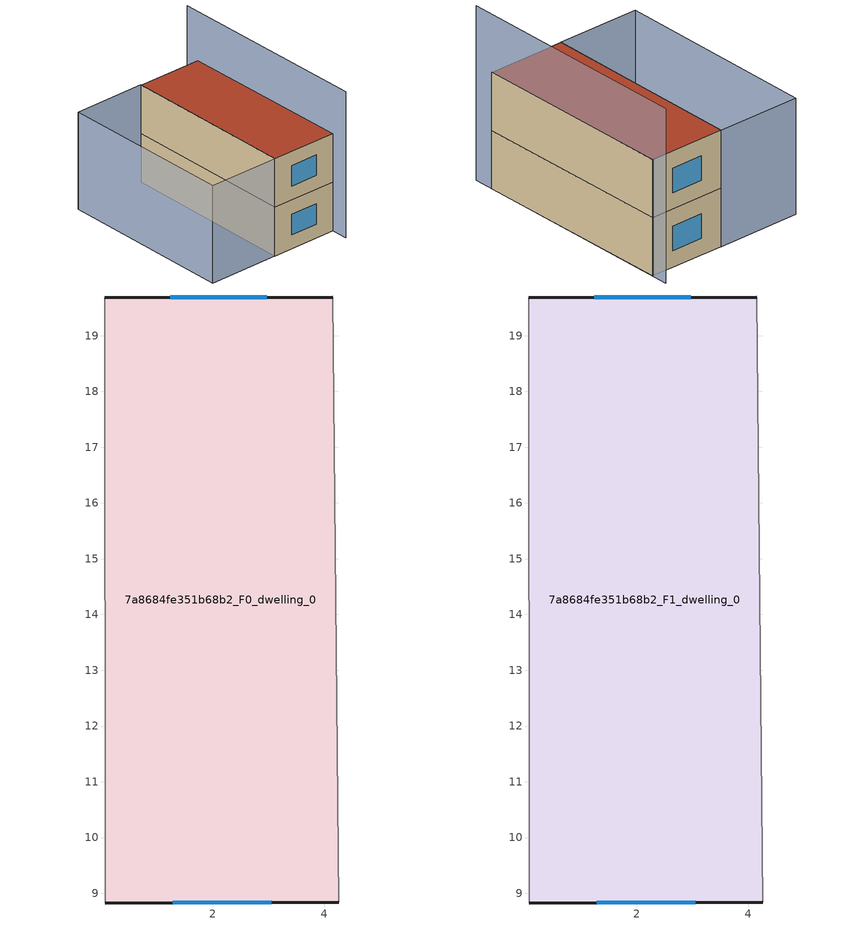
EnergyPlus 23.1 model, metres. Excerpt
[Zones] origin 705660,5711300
7a8684fe351b68b2_F0_dwelling_0
 floor ground (EU_floor_Construction): 4.15,19.69 4.26,8.84 0.07,8.83 0.06,19.68 z0
 wall outside (EU_wall_Construction): 4.15,19.69 0.06,19.68 / 0.07,8.83 4.26,8.84 z0:3
 wall adiabatic (EU_wall_Construction): 4.26,8.84 4.15,19.69 / 0.06,19.68 0.07,8.83 z0:3
 window (EU_Window_Construction): 2.97,19.69 1.24,19.69 / 1.28,8.83 3.05,8.84 z0.87:2.13
7a8684fe351b68b2_F1_dwelling_0
 floor to 7a8684fe351b68b2_F0_dwelling_0 (EU_floor_Construction): 4.15,19.69 4.26,8.84 0.07,8.83 0.06,19.68 z3
 wall outside (EU_wall_Construction): 4.15,19.69 0.06,19.68 / 0.07,8.83 4.26,8.84 z3:6
 wall adiabatic (EU_wall_Construction): 4.26,8.84 4.15,19.69 / 0.06,19.68 0.07,8.83 z3:6
 window (EU_Window_Construction): 2.97,19.69 1.24,19.69 / 1.28,8.83 3.05,8.84 z3.87:5.13
 roof outside (EU_roof_Construction): 4.26,8.84 4.15,19.69 0.06,19.68 0.07,8.83 z6
shading: 4.27,7.81 4.14,20.57 z0:9; 0.09,8.83 -4.4,8.81 / -4.4,8.81 -4.44,19.69 / -4.44,19.69 0.06,19.7 / 0.06,19.7 0.09,8.83 / -4.44,19.69 -4.4,8.81 z0:6
[Building]
EU S2 Campaign: North Axis=0; Terrain=City; Solar Distribution=FullExterior
[Site:Location]
London: Latitude=51.5; Longitude=-0.5; Time Zone=0; Elevation=25
[SizingPeriod:WeatherFileDays]
AnnualSizingPeriod: Begin Month=1; Begin Day of Month=1; End Month=12; End Day of Month=31; Day of Week for Start Day=Monday; Use Weather File Daylight Saving Period=No; Use Weather File Rain and Snow Indicators=No
[MATERIAL]
EU_InternalMass_Material: Roughness=MediumRough; Thickness=0.1; Conductivity=1; Density=1800; Specific Heat=900; Thermal Absorptance=0.9; Solar Absorptance=0.7; Visible Absorptance=0.7
[MATERIAL:NOMASS] Roughness=MediumRough; Thermal Absorptance=0.9; Solar Absorptance=0.7; Visible Absorptance=0.7
Name | Thermal Resistance
EU_wall_NoMass | 0.724719
EU_roof_NoMass | 2.98947
EU_floor_NoMass | 2.39157
[WINDOWMATERIAL:SIMPLEGLAZINGSYSTEM]
EU_Window_SimpleGlazing: UFactor=2.63425; Solar Heat Gain Coefficient=0.76; Visible Transmittance=0.76
[CONSTRUCTION]
EU_wall_Construction: EU_wall_NoMass
EU_roof_Construction: EU_roof_NoMass
EU_floor_Construction: EU_floor_NoMass
EU_Window_Construction: EU_Window_SimpleGlazing
EU_InternalMass_Construction: EU_InternalMass_Material
[ZONE] Type=1; Multiplier=1; Ceiling Height=autocalculate; Floor Area=autocalculate; Part of Total Floor Area=Yes
Name | Volume
7a8684fe351b68b2_F0_dwelling_0 | 134.838
7a8684fe351b68b2_F1_dwelling_0 | 134.837
[INTERNALMASS] Construction=EU_InternalMass_Construction; Surface Area=44.9459
Name | Zone or ZoneList
7a8684fe351b68b2_F0_dwelling_0_EU_InternalMass | 7a8684fe351b68b2_F0_dwelling_0
7a8684fe351b68b2_F1_dwelling_0_EU_InternalMass | 7a8684fe351b68b2_F1_dwelling_0
[OTHEREQUIPMENT] Fuel Type=Electricity; Design Level Calculation Method=Watts/Area; Power per Zone Floor Area=1; Fraction Latent=0; Fraction Radiant=0; Fraction Lost=0; Carbon Dioxide Generation Rate=0; EndUse Subcategory=EU_Step8_InternalGains
Name | Zone or ZoneList or Space or SpaceList | Schedule
EU_Step8_InternalGain_7a8684fe351b68b2_F0_dwelling_0_f000 | 7a8684fe351b68b2_F0_dwelling_0 | EU_Step8_GainSchedule_7a8684fe351b68b2_F0_dwelling_0_f000
EU_Step8_InternalGain_7a8684fe351b68b2_F1_dwelling_0_f000 | 7a8684fe351b68b2_F1_dwelling_0 | EU_Step8_GainSchedule_7a8684fe351b68b2_F1_dwelling_0_f000
[ZONEVENTILATION:DESIGNFLOWRATE] Schedule=EU_AlwaysOn; Design Flow Rate Calculation Method=AirChanges/Hour; Air Changes per Hour=0.418135; Ventilation Type=Natural; Fan Pressure Rise=0; Fan Total Efficiency=1; Constant Term Coefficient=1; Temperature Term Coefficient=0; Velocity Term Coefficient=0; Velocity Squared Term Coefficient=0; Minimum Indoor Temperature=-100; Maximum Indoor Temperature=100; Delta Temperature=-100; Minimum Outdoor Temperature=-100; Maximum Outdoor Temperature=100; Maximum Wind Speed=40
Name | Zone or ZoneList or Space or SpaceList
EU_ConstantAir_7a8684fe351b68b2_F0_dwelling_0 | 7a8684fe351b68b2_F0_dwelling_0
EU_ConstantAir_7a8684fe351b68b2_F1_dwelling_0 | 7a8684fe351b68b2_F1_dwelling_0
[HVACTEMPLATE:THERMOSTAT] Constant Heating Setpoint=20; Constant Cooling Setpoint=50
EU_HeatOnly_7a8684fe351b68b2_F0_dwelling_0; EU_HeatOnly_7a8684fe351b68b2_F1_dwelling_0
[HVACTEMPLATE:ZONE:IDEALLOADSAIRSYSTEM] System Availability Schedule=EU_AlwaysOn; Maximum Heating Supply Air Temperature=50; Minimum Cooling Supply Air Temperature=13; Maximum Heating Supply Air Humidity Ratio=0.0156; Minimum Cooling Supply Air Humidity Ratio=0.0077; Heating Limit=NoLimit; Cooling Limit=NoLimit; Heating Availability Schedule=EU_AlwaysOn; Cooling Availability Schedule=EU_CoolingOff; Dehumidification Control Type=ConstantSensibleHeatRatio; Cooling Sensible Heat Ratio=0.7; Dehumidification Setpoint=60; Humidification Control Type=None; Humidification Setpoint=30; Outdoor Air Method=None; Outdoor Air Flow Rate per Person=0.00944; Outdoor Air Flow Rate per Zone Floor Area=0; Outdoor Air Flow Rate per Zone=0; Demand Controlled Ventilation Type=None; Outdoor Air Economizer Type=NoEconomizer; Heat Recovery Type=None; Sensible Heat Recovery Effectiveness=0.7; Latent Heat Recovery Effectiveness=0.65
Name | Template Thermostat
7a8684fe351b68b2_F0_dwelling_0 | EU_HeatOnly_7a8684fe351b68b2_F0_dwelling_0
7a8684fe351b68b2_F1_dwelling_0 | EU_HeatOnly_7a8684fe351b68b2_F1_dwelling_0
[SIZING:ZONE] Zone Cooling Design Supply Air Temperature Input Method=SupplyAirTemperature; Zone Cooling Design Supply Air Temperature=13; Zone Heating Design Supply Air Temperature Input Method=SupplyAirTemperature; Zone Heating Design Supply Air Temperature=50; Zone Cooling Design Supply Air Humidity Ratio=0.008; Zone Heating Design Supply Air Humidity Ratio=0.008; Cooling Design Air Flow Method=DesignDay; Cooling Design Air Flow Rate=0; Cooling Minimum Air Flow per Zone Floor Area=0.000762; Cooling Minimum Air Flow=0; Cooling Minimum Air Flow Fraction=0.2; Heating Design Air Flow Method=DesignDay; Heating Design Air Flow Rate=0; Heating Maximum Air Flow per Zone Floor Area=0.002032; Heating Maximum Air Flow=0.141576; Heating Maximum Air Flow Fraction=0.3; Account for Dedicated Outdoor Air System=No; Dedicated Outdoor Air System Control Strategy=NeutralSupplyAir; Dedicated Outdoor Air Low Setpoint Temperature for Design=autosize; Dedicated Outdoor Air High Setpoint Temperature for Design=autosize; Zone Load Sizing Method=Sensible Load Only No Latent Load; Zone Latent Cooling Design Supply Air Humidity Ratio Input Method=HumidityRatioDifference; Zone Cooling Design Supply Air Humidity Ratio Difference=0.005; Zone Latent Heating Design Supply Air Humidity Ratio Input Method=HumidityRatioDifference; Zone Humidification Design Supply Air Humidity Ratio Difference=0.005
7a8684fe351b68b2_F0_dwelling_0; 7a8684fe351b68b2_F1_dwelling_0
[SCHEDULE:CONSTANT]
Name | Hourly Value
EU_AlwaysOn | 1
EU_CoolingOff | 0
[SCHEDULE:FILE] Column Number=1; Rows to Skip at Top=0; Number of Hours of Data=8760; Column Separator=Comma; Interpolate to Timestep=No; Minutes per Item=60; Adjust Schedule for Daylight Savings=Yes
Name | File
EU_Step8_GainSchedule_7a8684fe351b68b2_F0_dwelling_0_f000 | ../../schedules/7a8684fe351b68b2/7a8684fe351b68b2_F0_dwelling_0_f000_gain.csv
EU_Step8_GainSchedule_7a8684fe351b68b2_F1_dwelling_0_f000 | ../../schedules/7a8684fe351b68b2/7a8684fe351b68b2_F1_dwelling_0_f000_gain.csv
